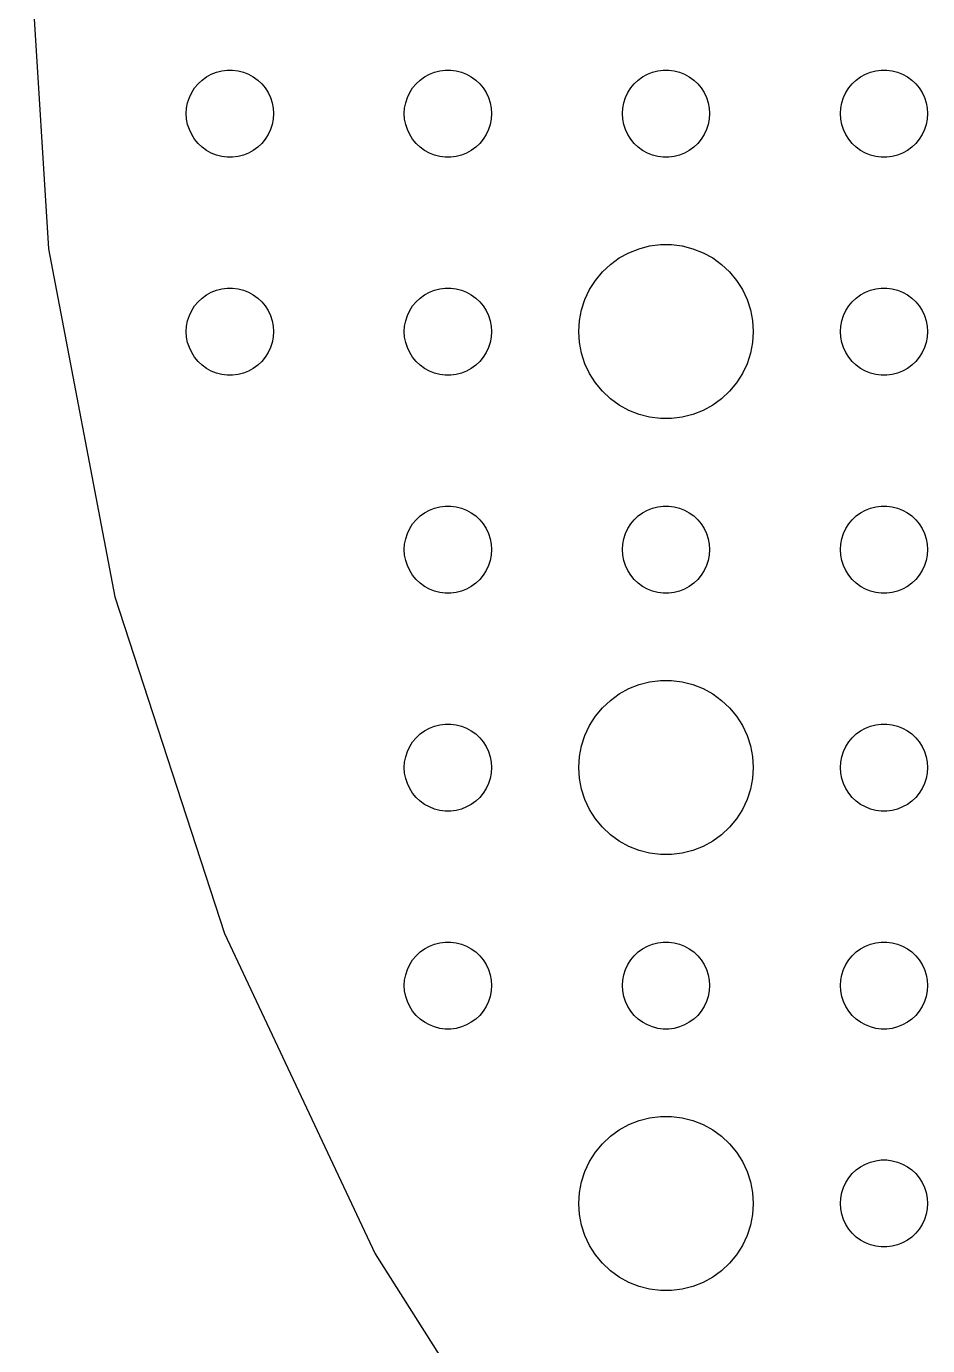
# Model space of a CAD drawing. Header units: metres. Extents: x -97 to 97, y -97 to 97.
# Drawn here: x -97 to -66, y -49.89 to -4.5 of the extents above; entities that cross this region are included whole.
import ezdxf

# ---------------------------------------------------------------- set-up
doc = ezdxf.new("R2010")
doc.units = ezdxf.units.M

msp = doc.modelspace()

# ---------------------------------------------------------------- linework, layer by layer
for p, q in [((-97, 0), (-96.2351, -12.1573)), ((-91.0934, -6.47318), (-90.9561, -6.34422)), ((-90.9561, -6.34422), (-90.8037, -6.23351)), ((-90.8037, -6.23351), (-90.6387, -6.14275)), ((-90.6387, -6.14275), (-90.4635, -6.07341)), ((-90.4635, -6.07341), (-90.2811, -6.02657)), ((-90.2811, -6.02657), (-90.0942, -6.00294)), ((-90.0942, -6.00294), (-89.9058, -6.00294)), ((-89.9058, -6.00294), (-89.7189, -6.02657)), ((-89.7189, -6.02657), (-89.5365, -6.07341)), ((-89.5365, -6.07341), (-89.3613, -6.14275)), ((-89.3613, -6.14275), (-89.1963, -6.23351)), ((-89.1963, -6.23351), (-89.0439, -6.34422)), ((-89.0439, -6.34422), (-88.9065, -6.47318)), ((-83.5934, -6.47318), (-83.4561, -6.34422)), ((-83.4561, -6.34422), (-83.3037, -6.23351)), ((-83.3037, -6.23351), (-83.1387, -6.14275)), ((-83.1387, -6.14275), (-82.9635, -6.07341)), ((-82.9635, -6.07341), (-82.7811, -6.02657)), ((-82.7811, -6.02657), (-82.5942, -6.00294)), ((-82.5942, -6.00294), (-82.4058, -6.00294)), ((-82.4058, -6.00294), (-82.2189, -6.02657)), ((-82.2189, -6.02657), (-82.0365, -6.07341)), ((-82.0365, -6.07341), (-81.8613, -6.14275)), ((-81.8613, -6.14275), (-81.6963, -6.23351)), ((-81.6963, -6.23351), (-81.5439, -6.34422)), ((-81.5439, -6.34422), (-81.4065, -6.47318)), ((-76.0934, -6.47318), (-75.9561, -6.34422)), ((-75.9561, -6.34422), (-75.8037, -6.23351)), ((-75.8037, -6.23351), (-75.6387, -6.14275)), ((-75.6387, -6.14275), (-75.4635, -6.07341)), ((-75.4635, -6.07341), (-75.2811, -6.02657)), ((-75.2811, -6.02657), (-75.0942, -6.00294)), ((-75.0942, -6.00294), (-74.9058, -6.00294)), ((-74.9058, -6.00294), (-74.7189, -6.02657)), ((-74.7189, -6.02657), (-74.5365, -6.07341)), ((-74.5365, -6.07341), (-74.3613, -6.14275)), ((-74.3613, -6.14275), (-74.1963, -6.23351)), ((-74.1963, -6.23351), (-74.0439, -6.34422)), ((-74.0439, -6.34422), (-73.9065, -6.47318)), ((-68.5934, -6.47318), (-68.4561, -6.34422)), ((-68.4561, -6.34422), (-68.3037, -6.23351)), ((-68.3037, -6.23351), (-68.1387, -6.14275)), ((-68.1387, -6.14275), (-67.9635, -6.07341)), ((-67.9635, -6.07341), (-67.7811, -6.02657)), ((-67.7811, -6.02657), (-67.5942, -6.00294)), ((-67.5942, -6.00294), (-67.4058, -6.00294)), ((-67.4058, -6.00294), (-67.2189, -6.02657)), ((-67.2189, -6.02657), (-67.0365, -6.07341)), ((-67.0365, -6.07341), (-66.8613, -6.14275)), ((-66.8613, -6.14275), (-66.6963, -6.23351)), ((-66.6963, -6.23351), (-66.5439, -6.34422)), ((-66.5439, -6.34422), (-66.4065, -6.47318)), ((-91.3947, -6.9478), (-91.3145, -6.77736)), ((-91.3145, -6.77736), (-91.2135, -6.61832)), ((-91.2135, -6.61832), (-91.0934, -6.47318)), ((-88.9065, -6.47318), (-88.7865, -6.61832)), ((-88.7865, -6.61832), (-88.6855, -6.77736)), ((-88.6855, -6.77736), (-88.6053, -6.9478)), ((-83.8947, -6.9478), (-83.8145, -6.77736)), ((-83.8145, -6.77736), (-83.7135, -6.61832)), ((-83.7135, -6.61832), (-83.5934, -6.47318)), ((-81.4065, -6.47318), (-81.2865, -6.61832)), ((-81.2865, -6.61832), (-81.1855, -6.77736)), ((-81.1855, -6.77736), (-81.1053, -6.9478)), ((-76.3947, -6.9478), (-76.3145, -6.77736)), ((-76.3145, -6.77736), (-76.2135, -6.61832)), ((-76.2135, -6.61832), (-76.0934, -6.47318)), ((-73.9065, -6.47318), (-73.7865, -6.61832)), ((-73.7865, -6.61832), (-73.6855, -6.77736)), ((-73.6855, -6.77736), (-73.6053, -6.9478)), ((-68.8947, -6.9478), (-68.8145, -6.77736)), ((-68.8145, -6.77736), (-68.7135, -6.61832)), ((-68.7135, -6.61832), (-68.5934, -6.47318)), ((-66.4065, -6.47318), (-66.2865, -6.61832)), ((-66.2865, -6.61832), (-66.1855, -6.77736)), ((-66.1855, -6.77736), (-66.1053, -6.9478)), ((-91.4882, -7.312), (-91.4529, -7.12695)), ((-91.4529, -7.12695), (-91.3947, -6.9478)), ((-88.6053, -6.9478), (-88.5471, -7.12695)), ((-88.5471, -7.12695), (-88.5118, -7.312)), ((-83.9882, -7.312), (-83.9529, -7.12695)), ((-83.9529, -7.12695), (-83.8947, -6.9478)), ((-81.1053, -6.9478), (-81.0471, -7.12695)), ((-81.0471, -7.12695), (-81.0118, -7.312)), ((-76.4882, -7.312), (-76.4529, -7.12695)), ((-76.4529, -7.12695), (-76.3947, -6.9478)), ((-73.6053, -6.9478), (-73.5471, -7.12695)), ((-73.5471, -7.12695), (-73.5118, -7.312)), ((-68.9882, -7.312), (-68.9529, -7.12695)), ((-68.9529, -7.12695), (-68.8947, -6.9478)), ((-66.1053, -6.9478), (-66.0471, -7.12695)), ((-66.0471, -7.12695), (-66.0118, -7.312)), ((-91.5, -7.5), (-91.4882, -7.312)), ((-91.4882, -7.68799), (-91.5, -7.5)), ((-91.4529, -7.87303), (-91.4882, -7.68799)), ((-88.5118, -7.68799), (-88.5471, -7.87303)), ((-88.5118, -7.312), (-88.5, -7.5)), ((-88.5, -7.5), (-88.5118, -7.68799)), ((-84, -7.5), (-83.9882, -7.312)), ((-83.9882, -7.68799), (-84, -7.5)), ((-83.9529, -7.87303), (-83.9882, -7.68799)), ((-81.0118, -7.68799), (-81.0471, -7.87303)), ((-81.0118, -7.312), (-81, -7.5)), ((-81, -7.5), (-81.0118, -7.68799)), ((-76.5, -7.5), (-76.4882, -7.312)), ((-76.4882, -7.68799), (-76.5, -7.5)), ((-76.4529, -7.87303), (-76.4882, -7.68799)), ((-73.5118, -7.68799), (-73.5471, -7.87303)), ((-73.5118, -7.312), (-73.5, -7.5)), ((-73.5, -7.5), (-73.5118, -7.68799)), ((-69, -7.5), (-68.9882, -7.312)), ((-68.9882, -7.68799), (-69, -7.5)), ((-68.9529, -7.87303), (-68.9882, -7.68799)), ((-66.0118, -7.68799), (-66.0471, -7.87303)), ((-66.0118, -7.312), (-66, -7.5)), ((-66, -7.5), (-66.0118, -7.68799)), ((-91.3947, -8.05219), (-91.4529, -7.87303)), ((-91.3145, -8.22263), (-91.3947, -8.05219)), ((-88.6053, -8.05219), (-88.6855, -8.22263)), ((-88.5471, -7.87303), (-88.6053, -8.05219)), ((-83.8947, -8.05219), (-83.9529, -7.87303)), ((-83.8145, -8.22263), (-83.8947, -8.05219)), ((-81.1053, -8.05219), (-81.1855, -8.22263)), ((-81.0471, -7.87303), (-81.1053, -8.05219)), ((-76.3947, -8.05219), (-76.4529, -7.87303)), ((-76.3145, -8.22263), (-76.3947, -8.05219)), ((-73.6053, -8.05219), (-73.6855, -8.22263)), ((-73.5471, -7.87303), (-73.6053, -8.05219)), ((-68.8947, -8.05219), (-68.9529, -7.87303)), ((-68.8145, -8.22263), (-68.8947, -8.05219)), ((-66.1053, -8.05219), (-66.1855, -8.22263)), ((-66.0471, -7.87303), (-66.1053, -8.05219)), ((-91.2135, -8.38167), (-91.3145, -8.22263)), ((-91.0934, -8.52681), (-91.2135, -8.38167)), ((-90.9561, -8.65576), (-91.0934, -8.52681)), ((-88.9065, -8.52681), (-89.0439, -8.65576)), ((-88.7865, -8.38167), (-88.9065, -8.52681)), ((-88.6855, -8.22263), (-88.7865, -8.38167)), ((-83.7135, -8.38167), (-83.8145, -8.22263)), ((-83.5934, -8.52681), (-83.7135, -8.38167)), ((-83.4561, -8.65576), (-83.5934, -8.52681)), ((-81.4065, -8.52681), (-81.5439, -8.65576)), ((-81.2865, -8.38167), (-81.4065, -8.52681)), ((-81.1855, -8.22263), (-81.2865, -8.38167)), ((-76.2135, -8.38167), (-76.3145, -8.22263)), ((-76.0934, -8.52681), (-76.2135, -8.38167)), ((-75.9561, -8.65576), (-76.0934, -8.52681)), ((-73.9065, -8.52681), (-74.0439, -8.65576)), ((-73.7865, -8.38167), (-73.9065, -8.52681)), ((-73.6855, -8.22263), (-73.7865, -8.38167)), ((-68.7135, -8.38167), (-68.8145, -8.22263)), ((-68.5934, -8.52681), (-68.7135, -8.38167)), ((-68.4561, -8.65576), (-68.5934, -8.52681)), ((-66.4065, -8.52681), (-66.5439, -8.65576)), ((-66.2865, -8.38167), (-66.4065, -8.52681)), ((-66.1855, -8.22263), (-66.2865, -8.38167)), ((-90.8037, -8.76648), (-90.9561, -8.65576)), ((-90.6387, -8.85724), (-90.8037, -8.76648)), ((-90.4635, -8.92657), (-90.6387, -8.85724)), ((-90.2811, -8.97342), (-90.4635, -8.92657)), ((-90.0942, -8.99704), (-90.2811, -8.97342)), ((-89.9058, -8.99704), (-90.0942, -8.99704)), ((-89.7189, -8.97342), (-89.9058, -8.99704)), ((-89.5365, -8.92657), (-89.7189, -8.97342)), ((-89.3613, -8.85724), (-89.5365, -8.92657)), ((-89.1963, -8.76648), (-89.3613, -8.85724)), ((-89.0439, -8.65576), (-89.1963, -8.76648)), ((-83.3037, -8.76648), (-83.4561, -8.65576)), ((-83.1387, -8.85724), (-83.3037, -8.76648)), ((-82.9635, -8.92657), (-83.1387, -8.85724)), ((-82.7811, -8.97342), (-82.9635, -8.92657)), ((-82.5942, -8.99704), (-82.7811, -8.97342)), ((-82.4058, -8.99704), (-82.5942, -8.99704)), ((-82.2189, -8.97342), (-82.4058, -8.99704)), ((-82.0365, -8.92657), (-82.2189, -8.97342)), ((-81.8613, -8.85724), (-82.0365, -8.92657)), ((-81.6963, -8.76648), (-81.8613, -8.85724)), ((-81.5439, -8.65576), (-81.6963, -8.76648)), ((-75.8037, -8.76648), (-75.9561, -8.65576)), ((-75.6387, -8.85724), (-75.8037, -8.76648)), ((-75.4635, -8.92657), (-75.6387, -8.85724)), ((-75.2811, -8.97342), (-75.4635, -8.92657)), ((-75.0942, -8.99704), (-75.2811, -8.97342)), ((-74.9058, -8.99704), (-75.0942, -8.99704)), ((-74.7189, -8.97342), (-74.9058, -8.99704)), ((-74.5365, -8.92657), (-74.7189, -8.97342)), ((-74.3613, -8.85724), (-74.5365, -8.92657)), ((-74.1963, -8.76648), (-74.3613, -8.85724)), ((-74.0439, -8.65576), (-74.1963, -8.76648)), ((-68.3037, -8.76648), (-68.4561, -8.65576)), ((-68.1387, -8.85724), (-68.3037, -8.76648)), ((-67.9635, -8.92657), (-68.1387, -8.85724)), ((-67.7811, -8.97342), (-67.9635, -8.92657)), ((-67.5942, -8.99704), (-67.7811, -8.97342)), ((-67.4058, -8.99704), (-67.5942, -8.99704)), ((-67.2189, -8.97342), (-67.4058, -8.99704)), ((-67.0365, -8.92657), (-67.2189, -8.97342)), ((-66.8613, -8.85724), (-67.0365, -8.92657)), ((-66.6963, -8.76648), (-66.8613, -8.85724)), ((-66.5439, -8.65576), (-66.6963, -8.76648)), ((-96.2351, -12.1573), (-93.9526, -24.1229)), ((-76.2773, -12.2855), (-75.927, -12.1468)), ((-75.927, -12.1468), (-75.5621, -12.0531)), ((-75.5621, -12.0531), (-75.1884, -12.0059)), ((-75.1884, -12.0059), (-74.8116, -12.0059)), ((-74.8116, -12.0059), (-74.4379, -12.0531)), ((-74.4379, -12.0531), (-74.073, -12.1468)), ((-74.073, -12.1468), (-73.7227, -12.2855)), ((-77.1869, -12.9464), (-76.9123, -12.6884)), ((-76.9123, -12.6884), (-76.6075, -12.467)), ((-76.6075, -12.467), (-76.2773, -12.2855)), ((-73.7227, -12.2855), (-73.3925, -12.467)), ((-73.3925, -12.467), (-73.0877, -12.6884)), ((-73.0877, -12.6884), (-72.8131, -12.9464)), ((-77.427, -13.2366), (-77.1869, -12.9464)), ((-72.8131, -12.9464), (-72.573, -13.2366)), ((-90.6387, -13.6427), (-90.4635, -13.5734)), ((-90.4635, -13.5734), (-90.2811, -13.5266)), ((-90.2811, -13.5266), (-90.0942, -13.5029)), ((-90.0942, -13.5029), (-89.9058, -13.5029)), ((-89.9058, -13.5029), (-89.7189, -13.5266)), ((-89.7189, -13.5266), (-89.5365, -13.5734)), ((-89.5365, -13.5734), (-89.3613, -13.6427)), ((-83.1387, -13.6427), (-82.9635, -13.5734)), ((-82.9635, -13.5734), (-82.7811, -13.5266)), ((-82.7811, -13.5266), (-82.5942, -13.5029)), ((-82.5942, -13.5029), (-82.4058, -13.5029)), ((-82.4058, -13.5029), (-82.2189, -13.5266)), ((-82.2189, -13.5266), (-82.0365, -13.5734)), ((-82.0365, -13.5734), (-81.8613, -13.6427)), ((-77.7893, -13.8956), (-77.6289, -13.5547)), ((-77.6289, -13.5547), (-77.427, -13.2366)), ((-72.573, -13.2366), (-72.3711, -13.5547)), ((-72.3711, -13.5547), (-72.2107, -13.8956)), ((-68.1387, -13.6427), (-67.9635, -13.5734)), ((-67.9635, -13.5734), (-67.7811, -13.5266)), ((-67.7811, -13.5266), (-67.5942, -13.5029)), ((-67.5942, -13.5029), (-67.4058, -13.5029)), ((-67.4058, -13.5029), (-67.2189, -13.5266)), ((-67.2189, -13.5266), (-67.0365, -13.5734)), ((-67.0365, -13.5734), (-66.8613, -13.6427)), ((-91.2135, -14.1183), (-91.0934, -13.9732)), ((-91.0934, -13.9732), (-90.9561, -13.8442)), ((-90.9561, -13.8442), (-90.8037, -13.7335)), ((-90.8037, -13.7335), (-90.6387, -13.6427)), ((-89.3613, -13.6427), (-89.1963, -13.7335)), ((-89.1963, -13.7335), (-89.0439, -13.8442)), ((-89.0439, -13.8442), (-88.9065, -13.9732)), ((-88.9065, -13.9732), (-88.7865, -14.1183)), ((-83.7135, -14.1183), (-83.5934, -13.9732)), ((-83.5934, -13.9732), (-83.4561, -13.8442)), ((-83.4561, -13.8442), (-83.3037, -13.7335)), ((-83.3037, -13.7335), (-83.1387, -13.6427)), ((-81.8613, -13.6427), (-81.6963, -13.7335)), ((-81.6963, -13.7335), (-81.5439, -13.8442)), ((-81.5439, -13.8442), (-81.4065, -13.9732)), ((-81.4065, -13.9732), (-81.2865, -14.1183)), ((-77.9057, -14.2539), (-77.7893, -13.8956)), ((-72.2107, -13.8956), (-72.0943, -14.2539)), ((-68.7135, -14.1183), (-68.5934, -13.9732)), ((-68.5934, -13.9732), (-68.4561, -13.8442)), ((-68.4561, -13.8442), (-68.3037, -13.7335)), ((-68.3037, -13.7335), (-68.1387, -13.6427)), ((-66.8613, -13.6427), (-66.6963, -13.7335)), ((-66.6963, -13.7335), (-66.5439, -13.8442)), ((-66.5439, -13.8442), (-66.4065, -13.9732)), ((-66.4065, -13.9732), (-66.2865, -14.1183)), ((-91.4529, -14.627), (-91.3947, -14.4478)), ((-91.3947, -14.4478), (-91.3145, -14.2774)), ((-91.3145, -14.2774), (-91.2135, -14.1183)), ((-88.7865, -14.1183), (-88.6855, -14.2774)), ((-88.6855, -14.2774), (-88.6053, -14.4478)), ((-88.6053, -14.4478), (-88.5471, -14.627)), ((-83.9529, -14.627), (-83.8947, -14.4478)), ((-83.8947, -14.4478), (-83.8145, -14.2774)), ((-83.8145, -14.2774), (-83.7135, -14.1183)), ((-81.2865, -14.1183), (-81.1855, -14.2774)), ((-81.1855, -14.2774), (-81.1053, -14.4478)), ((-81.1053, -14.4478), (-81.0471, -14.627)), ((-77.9763, -14.624), (-77.9057, -14.2539)), ((-72.0943, -14.2539), (-72.0237, -14.624)), ((-68.9529, -14.627), (-68.8947, -14.4478)), ((-68.8947, -14.4478), (-68.8145, -14.2774)), ((-68.8145, -14.2774), (-68.7135, -14.1183)), ((-66.2865, -14.1183), (-66.1855, -14.2774)), ((-66.1855, -14.2774), (-66.1053, -14.4478)), ((-66.1053, -14.4478), (-66.0471, -14.627)), ((-91.5, -15), (-91.4882, -14.812)), ((-91.4882, -14.812), (-91.4529, -14.627)), ((-88.5471, -14.627), (-88.5118, -14.812)), ((-88.5118, -14.812), (-88.5, -15)), ((-84, -15), (-83.9882, -14.812)), ((-83.9882, -14.812), (-83.9529, -14.627)), ((-81.0471, -14.627), (-81.0118, -14.812)), ((-81.0118, -14.812), (-81, -15)), ((-78, -15), (-77.9763, -14.624)), ((-72.0237, -14.624), (-72, -15)), ((-69, -15), (-68.9882, -14.812)), ((-68.9882, -14.812), (-68.9529, -14.627)), ((-66.0471, -14.627), (-66.0118, -14.812)), ((-66.0118, -14.812), (-66, -15)), ((-91.4882, -15.188), (-91.5, -15)), ((-91.4529, -15.373), (-91.4882, -15.188)), ((-91.3947, -15.5522), (-91.4529, -15.373)), ((-88.5471, -15.373), (-88.6053, -15.5522)), ((-88.5118, -15.188), (-88.5471, -15.373)), ((-88.5, -15), (-88.5118, -15.188)), ((-83.9882, -15.188), (-84, -15)), ((-83.9529, -15.373), (-83.9882, -15.188)), ((-83.8947, -15.5522), (-83.9529, -15.373)), ((-81.0471, -15.373), (-81.1053, -15.5522)), ((-81.0118, -15.188), (-81.0471, -15.373)), ((-81, -15), (-81.0118, -15.188)), ((-77.9763, -15.376), (-78, -15)), ((-77.9057, -15.7461), (-77.9763, -15.376)), ((-72.0237, -15.376), (-72.0943, -15.7461)), ((-72, -15), (-72.0237, -15.376)), ((-68.9882, -15.188), (-69, -15)), ((-68.9529, -15.373), (-68.9882, -15.188)), ((-68.8947, -15.5522), (-68.9529, -15.373)), ((-66.0471, -15.373), (-66.1053, -15.5522)), ((-66.0118, -15.188), (-66.0471, -15.373)), ((-66, -15), (-66.0118, -15.188)), ((-91.3145, -15.7226), (-91.3947, -15.5522)), ((-91.2135, -15.8817), (-91.3145, -15.7226)), ((-91.0934, -16.0268), (-91.2135, -15.8817)), ((-88.7865, -15.8817), (-88.9065, -16.0268)), ((-88.6855, -15.7226), (-88.7865, -15.8817)), ((-88.6053, -15.5522), (-88.6855, -15.7226)), ((-83.8145, -15.7226), (-83.8947, -15.5522)), ((-83.7135, -15.8817), (-83.8145, -15.7226)), ((-83.5934, -16.0268), (-83.7135, -15.8817)), ((-81.2865, -15.8817), (-81.4065, -16.0268)), ((-81.1855, -15.7226), (-81.2865, -15.8817)), ((-81.1053, -15.5522), (-81.1855, -15.7226)), ((-77.7893, -16.1044), (-77.9057, -15.7461)), ((-72.0943, -15.7461), (-72.2107, -16.1044)), ((-68.8145, -15.7226), (-68.8947, -15.5522)), ((-68.7135, -15.8817), (-68.8145, -15.7226)), ((-68.5934, -16.0268), (-68.7135, -15.8817)), ((-66.2865, -15.8817), (-66.4065, -16.0268)), ((-66.1855, -15.7226), (-66.2865, -15.8817)), ((-66.1053, -15.5522), (-66.1855, -15.7226)), ((-90.9561, -16.1558), (-91.0934, -16.0268)), ((-90.8037, -16.2665), (-90.9561, -16.1558)), ((-90.6387, -16.3572), (-90.8037, -16.2665)), ((-89.1963, -16.2665), (-89.3613, -16.3572)), ((-89.0439, -16.1558), (-89.1963, -16.2665)), ((-88.9065, -16.0268), (-89.0439, -16.1558)), ((-83.4561, -16.1558), (-83.5934, -16.0268)), ((-83.3037, -16.2665), (-83.4561, -16.1558)), ((-83.1387, -16.3572), (-83.3037, -16.2665)), ((-81.6963, -16.2665), (-81.8613, -16.3572)), ((-81.5439, -16.1558), (-81.6963, -16.2665)), ((-81.4065, -16.0268), (-81.5439, -16.1558)), ((-77.6289, -16.4453), (-77.7893, -16.1044)), ((-72.2107, -16.1044), (-72.3711, -16.4453)), ((-68.4561, -16.1558), (-68.5934, -16.0268)), ((-68.3037, -16.2665), (-68.4561, -16.1558)), ((-68.1387, -16.3572), (-68.3037, -16.2665)), ((-66.6963, -16.2665), (-66.8613, -16.3572)), ((-66.5439, -16.1558), (-66.6963, -16.2665)), ((-66.4065, -16.0268), (-66.5439, -16.1558)), ((-90.4635, -16.4266), (-90.6387, -16.3572)), ((-90.2811, -16.4734), (-90.4635, -16.4266)), ((-90.0942, -16.497), (-90.2811, -16.4734)), ((-89.9058, -16.497), (-90.0942, -16.497)), ((-89.7189, -16.4734), (-89.9058, -16.497)), ((-89.5365, -16.4266), (-89.7189, -16.4734)), ((-89.3613, -16.3572), (-89.5365, -16.4266)), ((-82.9635, -16.4266), (-83.1387, -16.3572)), ((-82.7811, -16.4734), (-82.9635, -16.4266)), ((-82.5942, -16.497), (-82.7811, -16.4734)), ((-82.4058, -16.497), (-82.5942, -16.497)), ((-82.2189, -16.4734), (-82.4058, -16.497)), ((-82.0365, -16.4266), (-82.2189, -16.4734)), ((-81.8613, -16.3572), (-82.0365, -16.4266)), ((-77.427, -16.7634), (-77.6289, -16.4453)), ((-77.1869, -17.0536), (-77.427, -16.7634)), ((-72.573, -16.7634), (-72.8131, -17.0536)), ((-72.3711, -16.4453), (-72.573, -16.7634)), ((-67.9635, -16.4266), (-68.1387, -16.3572)), ((-67.7811, -16.4734), (-67.9635, -16.4266)), ((-67.5942, -16.497), (-67.7811, -16.4734)), ((-67.4058, -16.497), (-67.5942, -16.497)), ((-67.2189, -16.4734), (-67.4058, -16.497)), ((-67.0365, -16.4266), (-67.2189, -16.4734)), ((-66.8613, -16.3572), (-67.0365, -16.4266)), ((-76.9123, -17.3115), (-77.1869, -17.0536)), ((-72.8131, -17.0536), (-73.0877, -17.3115)), ((-76.6075, -17.533), (-76.9123, -17.3115)), ((-76.2773, -17.7145), (-76.6075, -17.533)), ((-73.3925, -17.533), (-73.7227, -17.7145)), ((-73.0877, -17.3115), (-73.3925, -17.533)), ((-75.927, -17.8532), (-76.2773, -17.7145)), ((-75.5621, -17.9469), (-75.927, -17.8532)), ((-75.1884, -17.9941), (-75.5621, -17.9469)), ((-74.8116, -17.9941), (-75.1884, -17.9941)), ((-74.4379, -17.9469), (-74.8116, -17.9941)), ((-74.073, -17.8532), (-74.4379, -17.9469)), ((-73.7227, -17.7145), (-74.073, -17.8532)), ((-83.4561, -21.3442), (-83.3037, -21.2335)), ((-83.3037, -21.2335), (-83.1387, -21.1427)), ((-83.1387, -21.1427), (-82.9635, -21.0734)), ((-82.9635, -21.0734), (-82.7811, -21.0266)), ((-82.7811, -21.0266), (-82.5942, -21.003)), ((-82.5942, -21.003), (-82.4058, -21.003)), ((-82.4058, -21.003), (-82.2189, -21.0266)), ((-82.2189, -21.0266), (-82.0365, -21.0734)), ((-82.0365, -21.0734), (-81.8613, -21.1427)), ((-81.8613, -21.1427), (-81.6963, -21.2335)), ((-81.6963, -21.2335), (-81.5439, -21.3442)), ((-75.9561, -21.3442), (-75.8037, -21.2335)), ((-75.8037, -21.2335), (-75.6387, -21.1427)), ((-75.6387, -21.1427), (-75.4635, -21.0734)), ((-75.4635, -21.0734), (-75.2811, -21.0266)), ((-75.2811, -21.0266), (-75.0942, -21.003)), ((-75.0942, -21.003), (-74.9058, -21.003)), ((-74.9058, -21.003), (-74.7189, -21.0266)), ((-74.7189, -21.0266), (-74.5365, -21.0734)), ((-74.5365, -21.0734), (-74.3613, -21.1427)), ((-74.3613, -21.1427), (-74.1963, -21.2335)), ((-74.1963, -21.2335), (-74.0439, -21.3442)), ((-68.4561, -21.3442), (-68.3037, -21.2335)), ((-68.3037, -21.2335), (-68.1387, -21.1427)), ((-68.1387, -21.1427), (-67.9635, -21.0734)), ((-67.9635, -21.0734), (-67.7811, -21.0266)), ((-67.7811, -21.0266), (-67.5942, -21.003)), ((-67.5942, -21.003), (-67.4058, -21.003)), ((-67.4058, -21.003), (-67.2189, -21.0266)), ((-67.2189, -21.0266), (-67.0365, -21.0734)), ((-67.0365, -21.0734), (-66.8613, -21.1427)), ((-66.8613, -21.1427), (-66.6963, -21.2335)), ((-66.6963, -21.2335), (-66.5439, -21.3442)), ((-83.8947, -21.9478), (-83.8145, -21.7774)), ((-83.8145, -21.7774), (-83.7135, -21.6183)), ((-83.7135, -21.6183), (-83.5934, -21.4732)), ((-83.5934, -21.4732), (-83.4561, -21.3442)), ((-81.5439, -21.3442), (-81.4065, -21.4732)), ((-81.4065, -21.4732), (-81.2865, -21.6183)), ((-81.2865, -21.6183), (-81.1855, -21.7774)), ((-81.1855, -21.7774), (-81.1053, -21.9478)), ((-76.3947, -21.9478), (-76.3145, -21.7774)), ((-76.3145, -21.7774), (-76.2135, -21.6183)), ((-76.2135, -21.6183), (-76.0934, -21.4732)), ((-76.0934, -21.4732), (-75.9561, -21.3442)), ((-74.0439, -21.3442), (-73.9065, -21.4732)), ((-73.9065, -21.4732), (-73.7865, -21.6183)), ((-73.7865, -21.6183), (-73.6855, -21.7774)), ((-73.6855, -21.7774), (-73.6053, -21.9478)), ((-68.8947, -21.9478), (-68.8145, -21.7774)), ((-68.8145, -21.7774), (-68.7135, -21.6183)), ((-68.7135, -21.6183), (-68.5934, -21.4732)), ((-68.5934, -21.4732), (-68.4561, -21.3442)), ((-66.5439, -21.3442), (-66.4065, -21.4732)), ((-66.4065, -21.4732), (-66.2865, -21.6183)), ((-66.2865, -21.6183), (-66.1855, -21.7774)), ((-66.1855, -21.7774), (-66.1053, -21.9478)), ((-83.9882, -22.312), (-83.9529, -22.127)), ((-83.9529, -22.127), (-83.8947, -21.9478)), ((-81.1053, -21.9478), (-81.0471, -22.127)), ((-81.0471, -22.127), (-81.0118, -22.312)), ((-76.4882, -22.312), (-76.4529, -22.127)), ((-76.4529, -22.127), (-76.3947, -21.9478)), ((-73.6053, -21.9478), (-73.5471, -22.127)), ((-73.5471, -22.127), (-73.5118, -22.312)), ((-68.9882, -22.312), (-68.9529, -22.127)), ((-68.9529, -22.127), (-68.8947, -21.9478)), ((-66.1053, -21.9478), (-66.0471, -22.127)), ((-66.0471, -22.127), (-66.0118, -22.312)), ((-84, -22.5), (-83.9882, -22.312)), ((-83.9882, -22.688), (-84, -22.5)), ((-83.9529, -22.873), (-83.9882, -22.688)), ((-81.0118, -22.688), (-81.0471, -22.873)), ((-81.0118, -22.312), (-81, -22.5)), ((-81, -22.5), (-81.0118, -22.688)), ((-76.5, -22.5), (-76.4882, -22.312)), ((-76.4882, -22.688), (-76.5, -22.5)), ((-76.4529, -22.873), (-76.4882, -22.688)), ((-73.5118, -22.688), (-73.5471, -22.873)), ((-73.5118, -22.312), (-73.5, -22.5)), ((-73.5, -22.5), (-73.5118, -22.688)), ((-69, -22.5), (-68.9882, -22.312)), ((-68.9882, -22.688), (-69, -22.5)), ((-68.9529, -22.873), (-68.9882, -22.688)), ((-66.0118, -22.688), (-66.0471, -22.873)), ((-66.0118, -22.312), (-66, -22.5)), ((-66, -22.5), (-66.0118, -22.688)), ((-83.8947, -23.0522), (-83.9529, -22.873)), ((-83.8145, -23.2226), (-83.8947, -23.0522)), ((-81.1053, -23.0522), (-81.1855, -23.2226)), ((-81.0471, -22.873), (-81.1053, -23.0522)), ((-76.3947, -23.0522), (-76.4529, -22.873)), ((-76.3145, -23.2226), (-76.3947, -23.0522)), ((-73.6053, -23.0522), (-73.6855, -23.2226)), ((-73.5471, -22.873), (-73.6053, -23.0522)), ((-68.8947, -23.0522), (-68.9529, -22.873)), ((-68.8145, -23.2226), (-68.8947, -23.0522)), ((-66.1053, -23.0522), (-66.1855, -23.2226)), ((-66.0471, -22.873), (-66.1053, -23.0522)), ((-83.7135, -23.3817), (-83.8145, -23.2226)), ((-83.5934, -23.5268), (-83.7135, -23.3817)), ((-83.4561, -23.6558), (-83.5934, -23.5268)), ((-81.4065, -23.5268), (-81.5439, -23.6558)), ((-81.2865, -23.3817), (-81.4065, -23.5268)), ((-81.1855, -23.2226), (-81.2865, -23.3817)), ((-76.2135, -23.3817), (-76.3145, -23.2226)), ((-76.0934, -23.5268), (-76.2135, -23.3817)), ((-75.9561, -23.6558), (-76.0934, -23.5268)), ((-73.9065, -23.5268), (-74.0439, -23.6558)), ((-73.7865, -23.3817), (-73.9065, -23.5268)), ((-73.6855, -23.2226), (-73.7865, -23.3817)), ((-68.7135, -23.3817), (-68.8145, -23.2226)), ((-68.5934, -23.5268), (-68.7135, -23.3817)), ((-68.4561, -23.6558), (-68.5934, -23.5268)), ((-66.4065, -23.5268), (-66.5439, -23.6558)), ((-66.2865, -23.3817), (-66.4065, -23.5268)), ((-66.1855, -23.2226), (-66.2865, -23.3817)), ((-83.3037, -23.7665), (-83.4561, -23.6558)), ((-83.1387, -23.8572), (-83.3037, -23.7665)), ((-82.9635, -23.9266), (-83.1387, -23.8572)), ((-82.7811, -23.9734), (-82.9635, -23.9266)), ((-82.5942, -23.997), (-82.7811, -23.9734)), ((-82.4058, -23.997), (-82.5942, -23.997)), ((-82.2189, -23.9734), (-82.4058, -23.997)), ((-82.0365, -23.9266), (-82.2189, -23.9734)), ((-81.8613, -23.8572), (-82.0365, -23.9266)), ((-81.6963, -23.7665), (-81.8613, -23.8572)), ((-81.5439, -23.6558), (-81.6963, -23.7665)), ((-75.8037, -23.7665), (-75.9561, -23.6558)), ((-75.6387, -23.8572), (-75.8037, -23.7665)), ((-75.4635, -23.9266), (-75.6387, -23.8572)), ((-75.2811, -23.9734), (-75.4635, -23.9266)), ((-75.0942, -23.997), (-75.2811, -23.9734)), ((-74.9058, -23.997), (-75.0942, -23.997)), ((-74.7189, -23.9734), (-74.9058, -23.997)), ((-74.5365, -23.9266), (-74.7189, -23.9734)), ((-74.3613, -23.8572), (-74.5365, -23.9266)), ((-74.1963, -23.7665), (-74.3613, -23.8572)), ((-74.0439, -23.6558), (-74.1963, -23.7665)), ((-68.3037, -23.7665), (-68.4561, -23.6558)), ((-68.1387, -23.8572), (-68.3037, -23.7665)), ((-67.9635, -23.9266), (-68.1387, -23.8572)), ((-67.7811, -23.9734), (-67.9635, -23.9266)), ((-67.5942, -23.997), (-67.7811, -23.9734)), ((-67.4058, -23.997), (-67.5942, -23.997)), ((-67.2189, -23.9734), (-67.4058, -23.997)), ((-67.0365, -23.9266), (-67.2189, -23.9734)), ((-66.8613, -23.8572), (-67.0365, -23.9266)), ((-66.6963, -23.7665), (-66.8613, -23.8572)), ((-66.5439, -23.6558), (-66.6963, -23.7665)), ((-93.9526, -24.1229), (-90.1883, -35.7081)), ((-76.2773, -27.2855), (-75.927, -27.1468)), ((-75.927, -27.1468), (-75.5621, -27.0531)), ((-75.5621, -27.0531), (-75.1884, -27.0059)), ((-75.1884, -27.0059), (-74.8116, -27.0059)), ((-74.8116, -27.0059), (-74.4379, -27.0531)), ((-74.4379, -27.0531), (-74.073, -27.1468)), ((-74.073, -27.1468), (-73.7227, -27.2855)), ((-77.1869, -27.9464), (-76.9123, -27.6884)), ((-76.9123, -27.6884), (-76.6075, -27.467)), ((-76.6075, -27.467), (-76.2773, -27.2855)), ((-73.7227, -27.2855), (-73.3925, -27.467)), ((-73.3925, -27.467), (-73.0877, -27.6884)), ((-73.0877, -27.6884), (-72.8131, -27.9464)), ((-77.427, -28.2366), (-77.1869, -27.9464)), ((-72.8131, -27.9464), (-72.573, -28.2366)), ((-83.1387, -28.6427), (-82.9635, -28.5734)), ((-82.9635, -28.5734), (-82.7811, -28.5266)), ((-82.7811, -28.5266), (-82.5942, -28.503)), ((-82.5942, -28.503), (-82.4058, -28.503)), ((-82.4058, -28.503), (-82.2189, -28.5266)), ((-82.2189, -28.5266), (-82.0365, -28.5734)), ((-82.0365, -28.5734), (-81.8613, -28.6427)), ((-77.7893, -28.8956), (-77.6289, -28.5547)), ((-77.6289, -28.5547), (-77.427, -28.2366)), ((-72.573, -28.2366), (-72.3711, -28.5547)), ((-72.3711, -28.5547), (-72.2107, -28.8956)), ((-68.1387, -28.6427), (-67.9635, -28.5734)), ((-67.9635, -28.5734), (-67.7811, -28.5266)), ((-67.7811, -28.5266), (-67.5942, -28.503)), ((-67.5942, -28.503), (-67.4058, -28.503)), ((-67.4058, -28.503), (-67.2189, -28.5266)), ((-67.2189, -28.5266), (-67.0365, -28.5734)), ((-67.0365, -28.5734), (-66.8613, -28.6427)), ((-83.7135, -29.1183), (-83.5934, -28.9732)), ((-83.5934, -28.9732), (-83.4561, -28.8442)), ((-83.4561, -28.8442), (-83.3037, -28.7335)), ((-83.3037, -28.7335), (-83.1387, -28.6427)), ((-81.8613, -28.6427), (-81.6963, -28.7335)), ((-81.6963, -28.7335), (-81.5439, -28.8442)), ((-81.5439, -28.8442), (-81.4065, -28.9732)), ((-81.4065, -28.9732), (-81.2865, -29.1183)), ((-77.9057, -29.2539), (-77.7893, -28.8956)), ((-72.2107, -28.8956), (-72.0943, -29.2539)), ((-68.7135, -29.1183), (-68.5934, -28.9732)), ((-68.5934, -28.9732), (-68.4561, -28.8442)), ((-68.4561, -28.8442), (-68.3037, -28.7335)), ((-68.3037, -28.7335), (-68.1387, -28.6427)), ((-66.8613, -28.6427), (-66.6963, -28.7335)), ((-66.6963, -28.7335), (-66.5439, -28.8442)), ((-66.5439, -28.8442), (-66.4065, -28.9732)), ((-66.4065, -28.9732), (-66.2865, -29.1183)), ((-83.9529, -29.627), (-83.8947, -29.4478)), ((-83.8947, -29.4478), (-83.8145, -29.2774)), ((-83.8145, -29.2774), (-83.7135, -29.1183)), ((-81.2865, -29.1183), (-81.1855, -29.2774)), ((-81.1855, -29.2774), (-81.1053, -29.4478)), ((-81.1053, -29.4478), (-81.0471, -29.627)), ((-77.9763, -29.624), (-77.9057, -29.2539)), ((-72.0943, -29.2539), (-72.0237, -29.624)), ((-68.9529, -29.627), (-68.8947, -29.4478)), ((-68.8947, -29.4478), (-68.8145, -29.2774)), ((-68.8145, -29.2774), (-68.7135, -29.1183)), ((-66.2865, -29.1183), (-66.1855, -29.2774)), ((-66.1855, -29.2774), (-66.1053, -29.4478)), ((-66.1053, -29.4478), (-66.0471, -29.627)), ((-84, -30), (-83.9882, -29.812)), ((-83.9882, -29.812), (-83.9529, -29.627)), ((-81.0471, -29.627), (-81.0118, -29.812)), ((-81.0118, -29.812), (-81, -30)), ((-78, -30), (-77.9763, -29.624)), ((-72.0237, -29.624), (-72, -30)), ((-69, -30), (-68.9882, -29.812)), ((-68.9882, -29.812), (-68.9529, -29.627)), ((-66.0471, -29.627), (-66.0118, -29.812)), ((-66.0118, -29.812), (-66, -30)), ((-83.9882, -30.188), (-84, -30)), ((-83.9529, -30.373), (-83.9882, -30.188)), ((-83.8947, -30.5522), (-83.9529, -30.373)), ((-81.0471, -30.373), (-81.1053, -30.5522)), ((-81.0118, -30.188), (-81.0471, -30.373)), ((-81, -30), (-81.0118, -30.188)), ((-77.9763, -30.376), (-78, -30)), ((-77.9057, -30.7461), (-77.9763, -30.376)), ((-72.0237, -30.376), (-72.0943, -30.7461)), ((-72, -30), (-72.0237, -30.376)), ((-68.9882, -30.188), (-69, -30)), ((-68.9529, -30.373), (-68.9882, -30.188)), ((-68.8947, -30.5522), (-68.9529, -30.373)), ((-66.0471, -30.373), (-66.1053, -30.5522)), ((-66.0118, -30.188), (-66.0471, -30.373)), ((-66, -30), (-66.0118, -30.188)), ((-83.8145, -30.7226), (-83.8947, -30.5522)), ((-83.7135, -30.8817), (-83.8145, -30.7226)), ((-81.1855, -30.7226), (-81.2865, -30.8817)), ((-81.1053, -30.5522), (-81.1855, -30.7226)), ((-77.7893, -31.1044), (-77.9057, -30.7461)), ((-72.0943, -30.7461), (-72.2107, -31.1044)), ((-68.8145, -30.7226), (-68.8947, -30.5522)), ((-68.7135, -30.8817), (-68.8145, -30.7226)), ((-66.1855, -30.7226), (-66.2865, -30.8817)), ((-66.1053, -30.5522), (-66.1855, -30.7226)), ((-83.5934, -31.0268), (-83.7135, -30.8817)), ((-83.4561, -31.1558), (-83.5934, -31.0268)), ((-83.3037, -31.2665), (-83.4561, -31.1558)), ((-83.1387, -31.3572), (-83.3037, -31.2665)), ((-81.6963, -31.2665), (-81.8613, -31.3572)), ((-81.5439, -31.1558), (-81.6963, -31.2665)), ((-81.4065, -31.0268), (-81.5439, -31.1558)), ((-81.2865, -30.8817), (-81.4065, -31.0268)), ((-77.6289, -31.4453), (-77.7893, -31.1044)), ((-72.2107, -31.1044), (-72.3711, -31.4453)), ((-68.5934, -31.0268), (-68.7135, -30.8817)), ((-68.4561, -31.1558), (-68.5934, -31.0268)), ((-68.3037, -31.2665), (-68.4561, -31.1558)), ((-68.1387, -31.3572), (-68.3037, -31.2665)), ((-66.6963, -31.2665), (-66.8613, -31.3572)), ((-66.5439, -31.1558), (-66.6963, -31.2665)), ((-66.4065, -31.0268), (-66.5439, -31.1558)), ((-66.2865, -30.8817), (-66.4065, -31.0268)), ((-82.9635, -31.4266), (-83.1387, -31.3572)), ((-82.7811, -31.4734), (-82.9635, -31.4266)), ((-82.5942, -31.497), (-82.7811, -31.4734)), ((-82.4058, -31.497), (-82.5942, -31.497)), ((-82.2189, -31.4734), (-82.4058, -31.497)), ((-82.0365, -31.4266), (-82.2189, -31.4734)), ((-81.8613, -31.3572), (-82.0365, -31.4266)), ((-77.427, -31.7634), (-77.6289, -31.4453)), ((-77.1869, -32.0536), (-77.427, -31.7634)), ((-72.573, -31.7634), (-72.8131, -32.0536)), ((-72.3711, -31.4453), (-72.573, -31.7634)), ((-67.9635, -31.4266), (-68.1387, -31.3572)), ((-67.7811, -31.4734), (-67.9635, -31.4266)), ((-67.5942, -31.497), (-67.7811, -31.4734)), ((-67.4058, -31.497), (-67.5942, -31.497)), ((-67.2189, -31.4734), (-67.4058, -31.497)), ((-67.0365, -31.4266), (-67.2189, -31.4734)), ((-66.8613, -31.3572), (-67.0365, -31.4266)), ((-76.9123, -32.3115), (-77.1869, -32.0536)), ((-72.8131, -32.0536), (-73.0877, -32.3115)), ((-76.6075, -32.533), (-76.9123, -32.3115)), ((-76.2773, -32.7145), (-76.6075, -32.533)), ((-73.3925, -32.533), (-73.7227, -32.7145)), ((-73.0877, -32.3115), (-73.3925, -32.533)), ((-75.927, -32.8532), (-76.2773, -32.7145)), ((-75.5621, -32.9469), (-75.927, -32.8532)), ((-75.1884, -32.9941), (-75.5621, -32.9469)), ((-74.8116, -32.9941), (-75.1884, -32.9941)), ((-74.4379, -32.9469), (-74.8116, -32.9941)), ((-74.073, -32.8532), (-74.4379, -32.9469)), ((-73.7227, -32.7145), (-74.073, -32.8532)), ((-90.1883, -35.7081), (-85.0017, -46.7301)), ((-83.4561, -36.3442), (-83.3037, -36.2335)), ((-83.3037, -36.2335), (-83.1387, -36.1428)), ((-83.1387, -36.1428), (-82.9635, -36.0734)), ((-82.9635, -36.0734), (-82.7811, -36.0266)), ((-82.7811, -36.0266), (-82.5942, -36.003)), ((-82.5942, -36.003), (-82.4058, -36.003)), ((-82.4058, -36.003), (-82.2189, -36.0266)), ((-82.2189, -36.0266), (-82.0365, -36.0734)), ((-82.0365, -36.0734), (-81.8613, -36.1428)), ((-81.8613, -36.1428), (-81.6963, -36.2335)), ((-81.6963, -36.2335), (-81.5439, -36.3442)), ((-75.9561, -36.3442), (-75.8037, -36.2335)), ((-75.8037, -36.2335), (-75.6387, -36.1428)), ((-75.6387, -36.1428), (-75.4635, -36.0734)), ((-75.4635, -36.0734), (-75.2811, -36.0266)), ((-75.2811, -36.0266), (-75.0942, -36.003)), ((-75.0942, -36.003), (-74.9058, -36.003)), ((-74.9058, -36.003), (-74.7189, -36.0266)), ((-74.7189, -36.0266), (-74.5365, -36.0734)), ((-74.5365, -36.0734), (-74.3613, -36.1428)), ((-74.3613, -36.1428), (-74.1963, -36.2335)), ((-74.1963, -36.2335), (-74.0439, -36.3442)), ((-68.4561, -36.3442), (-68.3037, -36.2335)), ((-68.3037, -36.2335), (-68.1387, -36.1428)), ((-68.1387, -36.1428), (-67.9635, -36.0734)), ((-67.9635, -36.0734), (-67.7811, -36.0266)), ((-67.7811, -36.0266), (-67.5942, -36.003)), ((-67.5942, -36.003), (-67.4058, -36.003)), ((-67.4058, -36.003), (-67.2189, -36.0266)), ((-67.2189, -36.0266), (-67.0365, -36.0734)), ((-67.0365, -36.0734), (-66.8613, -36.1428)), ((-66.8613, -36.1428), (-66.6963, -36.2335)), ((-66.6963, -36.2335), (-66.5439, -36.3442)), ((-83.8145, -36.7774), (-83.7135, -36.6183)), ((-83.7135, -36.6183), (-83.5934, -36.4732)), ((-83.5934, -36.4732), (-83.4561, -36.3442)), ((-81.5439, -36.3442), (-81.4065, -36.4732)), ((-81.4065, -36.4732), (-81.2865, -36.6183)), ((-81.2865, -36.6183), (-81.1855, -36.7774)), ((-76.3145, -36.7774), (-76.2135, -36.6183)), ((-76.2135, -36.6183), (-76.0934, -36.4732)), ((-76.0934, -36.4732), (-75.9561, -36.3442)), ((-74.0439, -36.3442), (-73.9065, -36.4732)), ((-73.9065, -36.4732), (-73.7865, -36.6183)), ((-73.7865, -36.6183), (-73.6855, -36.7774)), ((-68.8145, -36.7774), (-68.7135, -36.6183)), ((-68.7135, -36.6183), (-68.5934, -36.4732)), ((-68.5934, -36.4732), (-68.4561, -36.3442)), ((-66.5439, -36.3442), (-66.4065, -36.4732)), ((-66.4065, -36.4732), (-66.2865, -36.6183)), ((-66.2865, -36.6183), (-66.1855, -36.7774)), ((-83.9882, -37.312), (-83.9529, -37.127)), ((-83.9529, -37.127), (-83.8947, -36.9478)), ((-83.8947, -36.9478), (-83.8145, -36.7774)), ((-81.1855, -36.7774), (-81.1053, -36.9478)), ((-81.1053, -36.9478), (-81.0471, -37.127)), ((-81.0471, -37.127), (-81.0118, -37.312)), ((-76.4882, -37.312), (-76.4529, -37.127)), ((-76.4529, -37.127), (-76.3947, -36.9478)), ((-76.3947, -36.9478), (-76.3145, -36.7774)), ((-73.6855, -36.7774), (-73.6053, -36.9478)), ((-73.6053, -36.9478), (-73.5471, -37.127)), ((-73.5471, -37.127), (-73.5118, -37.312)), ((-68.9882, -37.312), (-68.9529, -37.127)), ((-68.9529, -37.127), (-68.8947, -36.9478)), ((-68.8947, -36.9478), (-68.8145, -36.7774)), ((-66.1855, -36.7774), (-66.1053, -36.9478)), ((-66.1053, -36.9478), (-66.0471, -37.127)), ((-66.0471, -37.127), (-66.0118, -37.312)), ((-84, -37.5), (-83.9882, -37.312)), ((-83.9882, -37.688), (-84, -37.5)), ((-81.0118, -37.312), (-81, -37.5)), ((-81, -37.5), (-81.0118, -37.688)), ((-76.5, -37.5), (-76.4882, -37.312)), ((-76.4882, -37.688), (-76.5, -37.5)), ((-73.5118, -37.312), (-73.5, -37.5)), ((-73.5, -37.5), (-73.5118, -37.688)), ((-69, -37.5), (-68.9882, -37.312)), ((-68.9882, -37.688), (-69, -37.5)), ((-66.0118, -37.312), (-66, -37.5)), ((-66, -37.5), (-66.0118, -37.688)), ((-83.9529, -37.873), (-83.9882, -37.688)), ((-83.8947, -38.0522), (-83.9529, -37.873)), ((-83.8145, -38.2226), (-83.8947, -38.0522)), ((-81.1053, -38.0522), (-81.1855, -38.2226)), ((-81.0471, -37.873), (-81.1053, -38.0522)), ((-81.0118, -37.688), (-81.0471, -37.873)), ((-76.4529, -37.873), (-76.4882, -37.688)), ((-76.3947, -38.0522), (-76.4529, -37.873)), ((-76.3145, -38.2226), (-76.3947, -38.0522)), ((-73.6053, -38.0522), (-73.6855, -38.2226)), ((-73.5471, -37.873), (-73.6053, -38.0522)), ((-73.5118, -37.688), (-73.5471, -37.873)), ((-68.9529, -37.873), (-68.9882, -37.688)), ((-68.8947, -38.0522), (-68.9529, -37.873)), ((-68.8145, -38.2226), (-68.8947, -38.0522)), ((-66.1053, -38.0522), (-66.1855, -38.2226)), ((-66.0471, -37.873), (-66.1053, -38.0522)), ((-66.0118, -37.688), (-66.0471, -37.873)), ((-83.7135, -38.3817), (-83.8145, -38.2226)), ((-83.5934, -38.5268), (-83.7135, -38.3817)), ((-83.4561, -38.6558), (-83.5934, -38.5268)), ((-81.4065, -38.5268), (-81.5439, -38.6558)), ((-81.2865, -38.3817), (-81.4065, -38.5268)), ((-81.1855, -38.2226), (-81.2865, -38.3817)), ((-76.2135, -38.3817), (-76.3145, -38.2226)), ((-76.0934, -38.5268), (-76.2135, -38.3817)), ((-75.9561, -38.6558), (-76.0934, -38.5268)), ((-73.9065, -38.5268), (-74.0439, -38.6558)), ((-73.7865, -38.3817), (-73.9065, -38.5268)), ((-73.6855, -38.2226), (-73.7865, -38.3817)), ((-68.7135, -38.3817), (-68.8145, -38.2226)), ((-68.5934, -38.5268), (-68.7135, -38.3817)), ((-68.4561, -38.6558), (-68.5934, -38.5268)), ((-66.4065, -38.5268), (-66.5439, -38.6558)), ((-66.2865, -38.3817), (-66.4065, -38.5268)), ((-66.1855, -38.2226), (-66.2865, -38.3817)), ((-83.3037, -38.7665), (-83.4561, -38.6558)), ((-83.1387, -38.8572), (-83.3037, -38.7665)), ((-82.9635, -38.9266), (-83.1387, -38.8572)), ((-82.7811, -38.9734), (-82.9635, -38.9266)), ((-82.5942, -38.997), (-82.7811, -38.9734)), ((-82.4058, -38.997), (-82.5942, -38.997)), ((-82.2189, -38.9734), (-82.4058, -38.997)), ((-82.0365, -38.9266), (-82.2189, -38.9734)), ((-81.8613, -38.8572), (-82.0365, -38.9266)), ((-81.6963, -38.7665), (-81.8613, -38.8572)), ((-81.5439, -38.6558), (-81.6963, -38.7665)), ((-75.8037, -38.7665), (-75.9561, -38.6558)), ((-75.6387, -38.8572), (-75.8037, -38.7665)), ((-75.4635, -38.9266), (-75.6387, -38.8572)), ((-75.2811, -38.9734), (-75.4635, -38.9266)), ((-75.0942, -38.997), (-75.2811, -38.9734)), ((-74.9058, -38.997), (-75.0942, -38.997)), ((-74.7189, -38.9734), (-74.9058, -38.997)), ((-74.5365, -38.9266), (-74.7189, -38.9734)), ((-74.3613, -38.8572), (-74.5365, -38.9266)), ((-74.1963, -38.7665), (-74.3613, -38.8572)), ((-74.0439, -38.6558), (-74.1963, -38.7665)), ((-68.3037, -38.7665), (-68.4561, -38.6558)), ((-68.1387, -38.8572), (-68.3037, -38.7665)), ((-67.9635, -38.9266), (-68.1387, -38.8572)), ((-67.7811, -38.9734), (-67.9635, -38.9266)), ((-67.5942, -38.997), (-67.7811, -38.9734)), ((-67.4058, -38.997), (-67.5942, -38.997)), ((-67.2189, -38.9734), (-67.4058, -38.997)), ((-67.0365, -38.9266), (-67.2189, -38.9734)), ((-66.8613, -38.8572), (-67.0365, -38.9266)), ((-66.6963, -38.7665), (-66.8613, -38.8572)), ((-66.5439, -38.6558), (-66.6963, -38.7665)), ((-76.2773, -42.2855), (-75.927, -42.1468)), ((-75.927, -42.1468), (-75.5621, -42.0531)), ((-75.5621, -42.0531), (-75.1884, -42.0059)), ((-75.1884, -42.0059), (-74.8116, -42.0059)), ((-74.8116, -42.0059), (-74.4379, -42.0531)), ((-74.4379, -42.0531), (-74.073, -42.1468)), ((-74.073, -42.1468), (-73.7227, -42.2855)), ((-76.9123, -42.6885), (-76.6075, -42.467)), ((-76.6075, -42.467), (-76.2773, -42.2855)), ((-73.7227, -42.2855), (-73.3925, -42.467)), ((-73.3925, -42.467), (-73.0877, -42.6885)), ((-77.427, -43.2366), (-77.1869, -42.9464)), ((-77.1869, -42.9464), (-76.9123, -42.6885)), ((-73.0877, -42.6885), (-72.8131, -42.9464)), ((-72.8131, -42.9464), (-72.573, -43.2366)), ((-77.7893, -43.8956), (-77.6289, -43.5547)), ((-77.6289, -43.5547), (-77.427, -43.2366)), ((-72.573, -43.2366), (-72.3711, -43.5547)), ((-72.3711, -43.5547), (-72.2107, -43.8956)), ((-68.1387, -43.6428), (-67.9635, -43.5734)), ((-67.9635, -43.5734), (-67.7811, -43.5266)), ((-67.7811, -43.5266), (-67.5942, -43.503)), ((-67.5942, -43.503), (-67.4058, -43.503)), ((-67.4058, -43.503), (-67.2189, -43.5266)), ((-67.2189, -43.5266), (-67.0365, -43.5734)), ((-67.0365, -43.5734), (-66.8613, -43.6428)), ((-77.9057, -44.2539), (-77.7893, -43.8956)), ((-72.2107, -43.8956), (-72.0943, -44.2539)), ((-68.7135, -44.1183), (-68.5934, -43.9732)), ((-68.5934, -43.9732), (-68.4561, -43.8442)), ((-68.4561, -43.8442), (-68.3037, -43.7335)), ((-68.3037, -43.7335), (-68.1387, -43.6428)), ((-66.8613, -43.6428), (-66.6963, -43.7335)), ((-66.6963, -43.7335), (-66.5439, -43.8442)), ((-66.5439, -43.8442), (-66.4065, -43.9732)), ((-66.4065, -43.9732), (-66.2865, -44.1183)), ((-77.9763, -44.624), (-77.9057, -44.2539)), ((-72.0943, -44.2539), (-72.0237, -44.624)), ((-68.9529, -44.627), (-68.8947, -44.4478)), ((-68.8947, -44.4478), (-68.8145, -44.2774)), ((-68.8145, -44.2774), (-68.7135, -44.1183)), ((-66.2865, -44.1183), (-66.1855, -44.2774)), ((-66.1855, -44.2774), (-66.1053, -44.4478)), ((-66.1053, -44.4478), (-66.0471, -44.627)), ((-78, -45), (-77.9763, -44.624)), ((-72.0237, -44.624), (-72, -45)), ((-69, -45), (-68.9882, -44.812)), ((-68.9882, -44.812), (-68.9529, -44.627)), ((-66.0471, -44.627), (-66.0118, -44.812)), ((-66.0118, -44.812), (-66, -45)), ((-77.9763, -45.376), (-78, -45)), ((-77.9057, -45.7461), (-77.9763, -45.376)), ((-72.0237, -45.376), (-72.0943, -45.7461)), ((-72, -45), (-72.0237, -45.376)), ((-68.9882, -45.188), (-69, -45)), ((-68.9529, -45.373), (-68.9882, -45.188)), ((-68.8947, -45.5522), (-68.9529, -45.373)), ((-66.0471, -45.373), (-66.1053, -45.5522)), ((-66.0118, -45.188), (-66.0471, -45.373)), ((-66, -45), (-66.0118, -45.188)), ((-77.7893, -46.1044), (-77.9057, -45.7461)), ((-72.0943, -45.7461), (-72.2107, -46.1044)), ((-68.8145, -45.7226), (-68.8947, -45.5522)), ((-68.7135, -45.8817), (-68.8145, -45.7226)), ((-66.1855, -45.7226), (-66.2865, -45.8817)), ((-66.1053, -45.5522), (-66.1855, -45.7226)), ((-77.6289, -46.4453), (-77.7893, -46.1044)), ((-72.2107, -46.1044), (-72.3711, -46.4453)), ((-68.5934, -46.0268), (-68.7135, -45.8817)), ((-68.4561, -46.1558), (-68.5934, -46.0268)), ((-68.3037, -46.2665), (-68.4561, -46.1558)), ((-68.1387, -46.3572), (-68.3037, -46.2665)), ((-66.6963, -46.2665), (-66.8613, -46.3572)), ((-66.5439, -46.1558), (-66.6963, -46.2665)), ((-66.4065, -46.0268), (-66.5439, -46.1558)), ((-66.2865, -45.8817), (-66.4065, -46.0268)), ((-85.0017, -46.7301), (-78.4746, -57.0152)), ((-77.427, -46.7634), (-77.6289, -46.4453)), ((-72.3711, -46.4453), (-72.573, -46.7634)), ((-67.9635, -46.4266), (-68.1387, -46.3572)), ((-67.7811, -46.4734), (-67.9635, -46.4266)), ((-67.5942, -46.497), (-67.7811, -46.4734)), ((-67.4058, -46.497), (-67.5942, -46.497)), ((-67.2189, -46.4734), (-67.4058, -46.497)), ((-67.0365, -46.4266), (-67.2189, -46.4734)), ((-66.8613, -46.3572), (-67.0365, -46.4266)), ((-77.1869, -47.0536), (-77.427, -46.7634)), ((-76.9123, -47.3115), (-77.1869, -47.0536)), ((-72.8131, -47.0536), (-73.0877, -47.3115)), ((-72.573, -46.7634), (-72.8131, -47.0536)), ((-76.6075, -47.533), (-76.9123, -47.3115)), ((-76.2773, -47.7145), (-76.6075, -47.533)), ((-73.3925, -47.533), (-73.7227, -47.7145)), ((-73.0877, -47.3115), (-73.3925, -47.533)), ((-75.927, -47.8532), (-76.2773, -47.7145)), ((-75.5621, -47.9469), (-75.927, -47.8532)), ((-75.1884, -47.9941), (-75.5621, -47.9469)), ((-74.8116, -47.9941), (-75.1884, -47.9941)), ((-74.4379, -47.9469), (-74.8116, -47.9941)), ((-74.073, -47.8532), (-74.4379, -47.9469)), ((-73.7227, -47.7145), (-74.073, -47.8532))]:
    msp.add_line(p, q)

doc.saveas('drawing.dxf')
